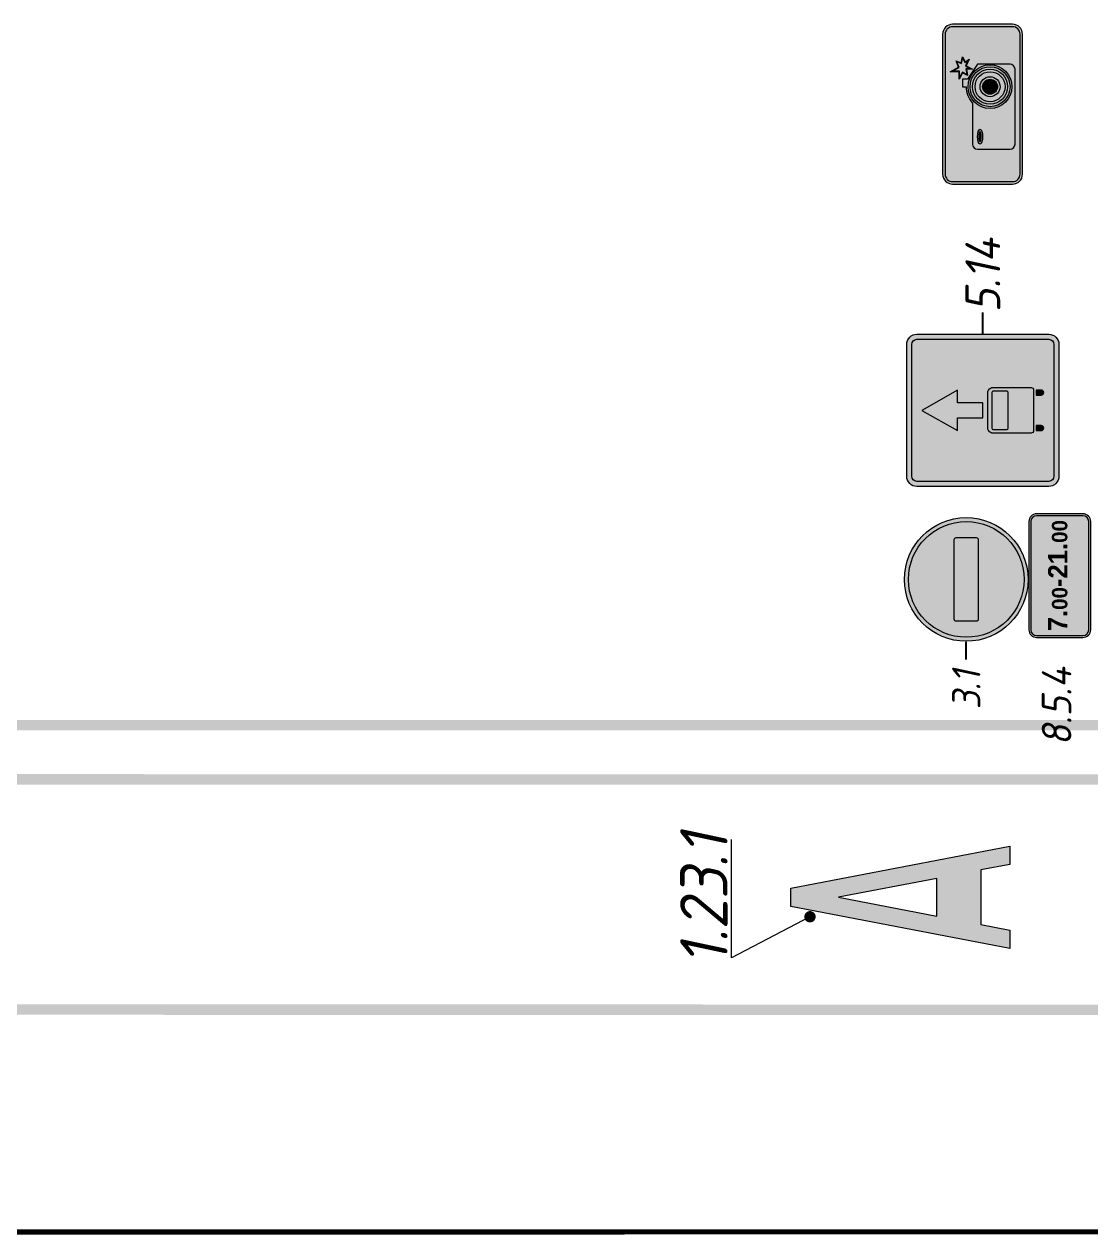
# Model space of a CAD drawing. Header units: millimetres. Extents: x 1734 to 2050, y 1482 to 1843.
# Drawn here: x 1866.98 to 1881.59, y 1756.19 to 1772.78 of the extents above; entities that cross this region are included whole.
import ezdxf
from ezdxf.enums import TextEntityAlignment as Align

# ---------------------------------------------------------------- set-up
doc = ezdxf.new("R2010")
doc.units = ezdxf.units.MM
doc.linetypes.add('1.3', pattern=[17.848385, 5.910826, -0.0001, 11.937459])
doc.linetypes.add('1.6_3_1', pattern=[4, 0, -1, 3])
doc.layers.add('знаки', color=7, linetype='Continuous', lineweight=0)
doc.layers.add('разметка', color=251, linetype='Continuous', lineweight=15)
doc.layers.add('КПЧ', color=9, linetype='Continuous')
doc.layers.add('Разметки', color=7, linetype='Continuous')
doc.styles.add('SASH', font='simplex8.shx', dxfattribs={"width": 0.9, "oblique": 12})
doc.styles.add('Знаки', font='arialbd.ttf')

# ---------------------------------------------------------------- blocks, each defined once
blk = doc.blocks.new('*U8')
at = {"color": 0, "linetype": 'ByBlock', "const_width": 0.12}
blk.add_lwpolyline([(0.03658682090092859, 0.04755422732379714, 1), (-0.03658682090092859, -0.04755422732379714, 1)], format="xyb", close=True, dxfattribs=at)
at = {"layer": 'разметка', "color": 0}
blk.add_lwpolyline([(0, 6.938893903907228e-18), (-0.8683192585554023, 1.655680982734281), (1.628598836914043, 1.655680982734281)], dxfattribs=at)
at = {"layer": 'разметка', "color": 0, "style": 'SASH', "oblique": 12, "width": 0.9}
blk.add_attdef('RAZMETKA', text='', height=1, dxfattribs=at).set_placement((0.3801397891793206, 1.440680982734281), align=Align.BOTTOM_CENTER)
blk = doc.blocks.new('1-23-1')
at = {"layer": 'разметка'}
h = blk.add_hatch(color=0, dxfattribs=at)
h.paths.add_polyline_path([(-0.4499999999999886, 0), (-0.6999999999999886, 0), (-0.125, 3), (0.125, 3), (0.6999999999999886, 0), (0.4499999999999886, 0), (0.3733333333333348, 0.3999999999999773), (-0.3733333333333348, 0.3999999999999773)])
h.paths.add_polyline_path([(0.2583333333333258, 1), (0, 2.347826086956502), (-0.2583333333333258, 1)], flags=16)
at = {"layer": 'разметка', "color": 0, "lineweight": 0, "flags": 128}
for points in [[(-0.4499999999999886, 0), (-0.6999999999999886, 0), (-0.125, 3), (0.125, 3), (0.6999999999999886, 0), (0.4499999999999886, 0), (0.3733333333333348, 0.3999999999999773), (-0.3733333333333348, 0.3999999999999773)], [(0.2583333333333258, 1), (0, 2.347826086956502), (-0.2583333333333258, 1)]]:
    blk.add_lwpolyline(points, close=True, dxfattribs=at)
blk = doc.blocks.new('*U49')
at = {"layer": 'знаки', "true_color": 0xffffff}
h = blk.add_hatch(color=7, dxfattribs=at)
edge = h.paths.add_edge_path()
edge.add_arc((0, 1.750000000000057), 1.75, 0, 360)
edge = h.paths.add_edge_path(flags=17)
edge.add_arc((0, 1.750000000000057), 1.637096774193548, 0, 360)
at = {"layer": 'знаки'}
h = blk.add_hatch(color=1, dxfattribs=at)
edge = h.paths.add_edge_path()
edge.add_arc((0, 1.750000000000057), 1.637096774193548, 0, 360)
edge = h.paths.add_edge_path(flags=16)
edge.add_arc((1.129032258064488, 1.467741935483868), 0.05645161290319911, 270.000000000025, 359.999999999975, ccw=False)
edge.add_line((1.129032258064512, 1.411290322580669), (-1.129032258064626, 1.411290322580669))
edge.add_arc((-1.129032258064626, 1.467741935483843), 0.05645161290317446, 180, 270, ccw=False)
edge.add_line((-1.185483870967801, 1.467741935483843), (-1.185483870967801, 2.032258064516213))
edge.add_arc((-1.129032258064602, 2.032258064516189), 0.05645161290319911, 90.00000000002512, 179.9999999999752, ccw=False)
edge.add_line((-1.129032258064626, 2.088709677419388), (1.129032258064512, 2.088709677419502))
edge.add_arc((1.129032258064539, 2.032258064516354), 0.05645161290314782, -2.7000623958883807e-11, 90.000000000027, ccw=False)
edge.add_line((1.185483870967687, 2.032258064516327), (1.185483870967687, 1.467741935483843))
at = {"layer": 'знаки', "true_color": 0xffffff}
h = blk.add_hatch(color=7, dxfattribs=at)
edge = h.paths.add_edge_path()
edge.add_arc((1.129032258064488, 1.467741935483868), 0.05645161290319911, 270.000000000025, 359.999999999975, ccw=False)
edge.add_line((1.129032258064512, 1.411290322580669), (-1.129032258064626, 1.411290322580669))
edge.add_arc((-1.129032258064626, 1.467741935483843), 0.05645161290317446, 180, 270, ccw=False)
edge.add_line((-1.185483870967801, 1.467741935483843), (-1.185483870967801, 2.032258064516213))
edge.add_arc((-1.129032258064602, 2.032258064516189), 0.05645161290319911, 90.00000000002512, 179.9999999999752, ccw=False)
edge.add_line((-1.129032258064626, 2.088709677419388), (1.129032258064512, 2.088709677419502))
edge.add_arc((1.129032258064539, 2.032258064516354), 0.05645161290314782, -2.7000623958883807e-11, 90.000000000027, ccw=False)
edge.add_line((1.185483870967687, 2.032258064516327), (1.185483870967687, 1.467741935483843))
at = {"layer": 'Defpoints'}
blk.add_lwpolyline([(-2.265912170991982, 1.750000000000057), (-1.765912170991982, 1.750000000000057)], dxfattribs=at)
at = {"layer": 'знаки', "color": 7, "true_color": 0xffffff}
blk.add_lwpolyline([(1.185483870967687, 1.467741935483843, -0.4142135623728397), (1.129032258064512, 1.411290322580669), (-1.129032258064626, 1.411290322580669, -0.414213562373095), (-1.185483870967801, 1.467741935483843), (-1.185483870967801, 2.032258064516213, -0.4142135623728397), (-1.129032258064626, 2.088709677419388), (1.129032258064512, 2.088709677419502, -0.4142135623733726), (1.185483870967687, 2.032258064516327), (1.185483870967687, 1.467741935483843)], format="xyb", dxfattribs=at)
at = {"layer": 'знаки'}
blk.add_circle((0, 1.750000000000057), 1.75, dxfattribs=at)
at = {"layer": 'знаки', "color": 7, "true_color": 0xffffff}
blk.add_circle((0, 1.750000000000057), 1.637096774193548, dxfattribs=at)
at = {"layer": 'знаки', "color": 0, "lineweight": 30, "style": 'SASH', "oblique": 12, "width": 0.9}
blk.add_text('3.1', height=0.8, dxfattribs=at).set_placement((-3.67650299850667, 1.750000000000058), align=Align.MIDDLE_LEFT)
blk = doc.blocks.new('*U53')
at = {"layer": 'знаки'}
h = blk.add_hatch(color=256, dxfattribs=at)
edge = h.paths.add_edge_path()
edge.add_arc((-1.531250000000008, 1.531249999999994), 0.2187499999999918, 89.99999999999785, 180.0000000000021)
edge.add_line((-1.75, 1.531249999999986), (-1.749999999999943, 0.2187499999999858))
edge.add_arc((-1.531249999999936, 0.2187499999999787), 0.2187500000000071, 179.9999999999982, 269.9999999999981)
edge.add_line((-1.531249999999943, -2.842170943040401e-14), (1.531249999999943, 2.842170943040401e-14))
edge.add_arc((1.53124999999997, 0.2187500000000584), 0.21875000000003, 269.999999999993, 359.9999999999922)
edge.add_line((1.75, 0.2187500000000284), (1.75, 1.531250000000028))
edge.add_arc((1.531249999999966, 1.531250000000009), 0.2187500000000338, 5.117966847428504e-12, 90.00000000000607)
edge.add_line((1.531249999999943, 1.750000000000043), (-1.53125, 1.749999999999986))
edge = h.paths.add_edge_path(flags=16)
edge.add_arc((-1.531249999999998, 1.531249999999984), 0.164062500000002, 90.00000000000071, 179.9999999999993)
edge.add_line((-1.6953125, 1.531249999999986), (-1.6953125, 0.2187499999999858))
edge.add_arc((-1.531249999999962, 0.2187500000000092), 0.1640625000000375, 180.0000000000082, 270.0000000000067)
edge.add_line((-1.531249999999943, 0.05468749999997158), (1.531249999999943, 0.05468750000002842))
edge.add_arc((1.531249999999941, 0.2187500000000305), 0.1640625000000021, 270.0000000000007, 359.9999999999993)
edge.add_line((1.695312499999943, 0.2187500000000284), (1.6953125, 1.531250000000028))
edge.add_arc((1.531249999999962, 1.531250000000005), 0.1640625000000375, 8.14221998454474e-12, 90.00000000000675)
edge.add_line((1.531249999999943, 1.695312500000043), (-1.53125, 1.695312499999986))
at = {"layer": 'знаки', "true_color": 0xffffff}
h = blk.add_hatch(color=7, dxfattribs=at)
edge = h.paths.add_edge_path()
edge.add_arc((-1.531249999999998, 1.531249999999984), 0.164062500000002, 90.00000000000071, 179.9999999999993)
edge.add_line((-1.6953125, 1.531249999999986), (-1.6953125, 0.2187499999999858))
edge.add_arc((-1.531249999999962, 0.2187500000000092), 0.1640625000000375, 180.0000000000082, 270.0000000000067)
edge.add_line((-1.531249999999943, 0.05468749999997158), (1.531249999999943, 0.05468750000002842))
edge.add_arc((1.531249999999941, 0.2187500000000305), 0.1640625000000021, 270.0000000000007, 359.9999999999993)
edge.add_line((1.695312499999943, 0.2187500000000284), (1.6953125, 1.531250000000028))
edge.add_arc((1.531249999999962, 1.531250000000005), 0.1640625000000375, 8.14221998454474e-12, 90.00000000000675)
edge.add_line((1.531249999999943, 1.695312500000043), (-1.53125, 1.695312499999986))
at = {"layer": 'знаки'}
blk.add_lwpolyline([(-1.53125, 1.749999999999986, 0.4142135623731172), (-1.75, 1.531249999999986), (-1.749999999999943, 0.2187499999999858, 0.414213562373095), (-1.531249999999943, -2.842170943040401e-14), (1.531249999999943, 2.842170943040401e-14, 0.4142135623730909), (1.75, 0.2187500000000284), (1.75, 1.531250000000028, 0.4142135623731), (1.531249999999943, 1.750000000000043), (-1.53125, 1.749999999999986)], format="xyb", dxfattribs=at)
blk.add_lwpolyline([(-1.53125, 1.695312499999986, 0.4142135623730876), (-1.6953125, 1.531249999999986), (-1.6953125, 0.2187499999999858, 0.4142135623730876), (-1.531249999999943, 0.05468749999997158), (1.531249999999943, 0.05468750000002842, 0.4142135623730876), (1.695312499999943, 0.2187500000000284), (1.6953125, 1.531250000000028, 0.4142135623730876), (1.531249999999943, 1.695312500000043)], format="xyb", close=True, dxfattribs=at)
at = {"layer": 'знаки', "style": 'Знаки', "width": 0.95}
for s, p in [('.', (-1.170649647529729, 0.659599716633096)), ('-', (-0.3231830274425533, 0.659973882771709)), ('.', (0.7256898716244109, 0.6597138831386076))]:
    blk.add_text(s, height=0.5468749999999998, dxfattribs=at).set_placement(p)
blk.add_attdef('CH1', text='', height=0.5468749999999998, dxfattribs=at).set_placement((-1.170273912427717, 0.6602963823165879), align=Align.RIGHT)
for tag, height, p in [('M1', 0.4374999999999998, (-0.6462148704077322, 0.8773319093540835)), ('CH2', 0.5468749999999998, (0.3219708666685506, 0.9311001668057912)), ('M2', 0.4374999999999998, (1.249941798429688, 0.8785094076923343))]:
    blk.add_attdef(tag, text='', height=height, dxfattribs=at).set_placement(p, align=Align.MIDDLE_CENTER)
blk = doc.blocks.new('5.14')
at = {"layer": 'знаки', "true_color": 0xffffff}
h = blk.add_hatch(color=7, dxfattribs=at)
edge = h.paths.add_edge_path()
edge.add_arc((-1.516666666666666, 3.266666666666666), 0.2333333333333343, 89.99999999999648, 179.9999999999965, ccw=False)
edge.add_line((-1.516666666666652, 3.5), (1.516666666666538, 3.5))
edge.add_arc((1.516666666666561, 3.266666666666675), 0.2333333333333254, 1.3073986337985843e-12, 90.00000000000568, ccw=False)
edge.add_line((1.749999999999886, 3.26666666666668), (1.749999999999886, 0.2333333333333201))
edge.add_arc((1.516666666666561, 0.2333333333333255), 0.2333333333333254, 269.9999999999943, 359.9999999999987, ccw=False)
edge.add_line((1.516666666666538, 0), (-1.516666666666652, 0))
edge.add_arc((-1.516666666666675, 0.2333333333333255), 0.2333333333333255, 180.0000000000013, 270.0000000000056, ccw=False)
edge.add_line((-1.75, 0.2333333333333201), (-1.75, 3.26666666666668))
edge = h.paths.add_edge_path(flags=16)
edge.add_arc((-1.516666666666704, 3.266666666666619), 0.1166666666667355, 89.9999999999742, 179.9999999999699, ccw=False)
edge.add_line((-1.516666666666652, 3.383333333333354), (1.516666666666538, 3.383333333333354))
edge.add_arc((1.51666666666659, 3.266666666666619), 0.1166666666667355, 3.012701199622825e-11, 90.0000000000258, ccw=False)
edge.add_line((1.633333333333326, 3.26666666666668), (1.633333333333326, 0.2333333333333201))
edge.add_arc((1.516666666666604, 0.2333333333333956), 0.1166666666667213, 269.99999999996726, 359.9999999999629, ccw=False)
edge.add_line((1.516666666666538, 0.1166666666666742), (-1.516666666666652, 0.1166666666666742))
edge.add_arc((-1.516666666666718, 0.2333333333333956), 0.1166666666667213, 180.0000000000371, 270.00000000003274, ccw=False)
edge.add_line((-1.633333333333439, 0.2333333333333201), (-1.633333333333439, 3.26666666666668))
at = {"layer": 'знаки'}
h = blk.add_hatch(color=5, dxfattribs=at)
edge = h.paths.add_edge_path()
edge.add_arc((-1.516666666666704, 3.266666666666619), 0.1166666666667355, 89.9999999999742, 179.9999999999699, ccw=False)
edge.add_line((-1.516666666666652, 3.383333333333354), (1.516666666666538, 3.383333333333354))
edge.add_arc((1.51666666666659, 3.266666666666619), 0.1166666666667355, 3.012701199622825e-11, 90.0000000000258, ccw=False)
edge.add_line((1.633333333333326, 3.26666666666668), (1.633333333333326, 0.2333333333333201))
edge.add_arc((1.516666666666604, 0.2333333333333956), 0.1166666666667213, 269.99999999996726, 359.9999999999629, ccw=False)
edge.add_line((1.516666666666538, 0.1166666666666742), (-1.516666666666652, 0.1166666666666742))
edge.add_arc((-1.516666666666718, 0.2333333333333956), 0.1166666666667213, 180.0000000000371, 270.00000000003274, ccw=False)
edge.add_line((-1.633333333333439, 0.2333333333333201), (-1.633333333333439, 3.26666666666668))
h.paths.add_polyline_path([(0, 1.749999999999943), (0.1750000000000682, 1.749999999999943), (0.1750000000000682, 2.333333333333314), (0.4666666666665833, 2.333333333333314), (0, 3.150000000000006), (-0.466666666666697, 2.333333333333314), (-0.1750000000000682, 2.333333333333314), (-0.1750000000000682, 1.749999999999943)], flags=16)
edge = h.paths.add_edge_path(flags=16)
edge.add_arc((0.4666666666665579, 0.6416666666666485), 0.0583333333333057, 270.000000000025, 359.999999999975, ccw=False)
edge.add_line((0.4666666666665833, 0.5833333333333428), (-0.466666666666697, 0.5833333333333428))
edge.add_arc((-0.4666666666666716, 0.6416666666666485), 0.0583333333333057, 180.000000000025, 269.999999999975, ccw=False)
edge.add_line((-0.5249999999999773, 0.6416666666666231), (-0.5249999999999773, 1.516666666666595))
edge.add_arc((-0.4083333333333643, 1.516666666666656), 0.116666666666613, 90.0000000000258, 180.0000000000301, ccw=False)
edge.add_line((-0.4083333333334167, 1.633333333333269), (0.4083333333331893, 1.633333333333269))
edge.add_arc((0.4083333333331938, 1.516666666666599), 0.1166666666666698, -2.2168933355715126e-12, 90.00000000000222, ccw=False)
edge.add_line((0.5249999999998636, 1.516666666666595), (0.5249999999998636, 0.6416666666666231))
edge = h.paths.add_edge_path(flags=0)
edge.add_arc((0.4083333333331901, 1.516666666666539), 0.02916666666680989, 1.099199697908394e-10, 90.00000000000152)
edge.add_line((0.4083333333331893, 1.545833333333348), (-0.408333333333303, 1.545833333333235))
edge.add_arc((-0.4083333333332486, 1.516666666666597), 0.0291666666666377, 90.00000000010698, 179.9999999997815)
edge.add_line((-0.4374999999998863, 1.516666666666708), (-0.4375, 1.19583333333324))
edge.add_arc((-0.4083333333333049, 1.195833333333295), 0.0291666666666951, 180.0000000001077, 270.0000000000037)
edge.add_line((-0.408333333333303, 1.1666666666666), (0.408333333333303, 1.1666666666666))
edge.add_arc((0.4083333333333049, 1.195833333333295), 0.02916666666669498, 269.9999999999963, 359.9999999998922)
edge.add_line((0.4375, 1.19583333333324), (0.4375, 1.516666666666595))
edge = h.paths.add_edge_path(flags=16)
edge.add_line((-0.3500000000000227, 0.4083333333332746), (-0.3500000000000227, 0.5249999999998352))
edge.add_line((-0.3500000000000227, 0.5249999999998352), (-0.466666666666697, 0.5249999999998352))
edge.add_line((-0.466666666666697, 0.5249999999998352), (-0.466666666666697, 0.4083333333332746))
edge.add_arc((-0.4083333333333599, 0.4083333333332746), 0.05833333333333712, 180, 360)
edge = h.paths.add_edge_path(flags=16)
edge.add_line((0.4666666666665833, 0.4083333333332746), (0.4666666666665833, 0.5249999999998352))
edge.add_line((0.4666666666665833, 0.5249999999998352), (0.3499999999999091, 0.5249999999998352))
edge.add_line((0.3499999999999091, 0.5249999999998352), (0.3499999999999091, 0.4083333333332746))
edge.add_arc((0.4083333333332462, 0.4083333333332746), 0.05833333333333712, 180, 360)
at = {"layer": 'знаки', "true_color": 0xffffff}
blk.add_hatch(color=7, dxfattribs=at).paths.add_polyline_path([(0, 1.749999999999943), (0.1750000000000682, 1.749999999999943), (0.1750000000000682, 2.333333333333314), (0.4666666666665833, 2.333333333333314), (0, 3.150000000000006), (-0.466666666666697, 2.333333333333314), (-0.1750000000000682, 2.333333333333314), (-0.1750000000000682, 1.749999999999943)])
h = blk.add_hatch(color=7, dxfattribs=at)
edge = h.paths.add_edge_path()
edge.add_arc((0.4666666666665579, 0.6416666666666485), 0.0583333333333057, 270.000000000025, 359.999999999975, ccw=False)
edge.add_line((0.4666666666665833, 0.5833333333333428), (-0.466666666666697, 0.5833333333333428))
edge.add_arc((-0.4666666666666716, 0.6416666666666485), 0.0583333333333057, 180.000000000025, 269.999999999975, ccw=False)
edge.add_line((-0.5249999999999773, 0.6416666666666231), (-0.5249999999999773, 1.516666666666595))
edge.add_arc((-0.4083333333333643, 1.516666666666656), 0.116666666666613, 90.0000000000258, 180.0000000000301, ccw=False)
edge.add_line((-0.4083333333334167, 1.633333333333269), (0.4083333333331893, 1.633333333333269))
edge.add_arc((0.4083333333331938, 1.516666666666599), 0.1166666666666698, -2.2168933355715126e-12, 90.00000000000222, ccw=False)
edge.add_line((0.5249999999998636, 1.516666666666595), (0.5249999999998636, 0.6416666666666231))
edge = h.paths.add_edge_path(flags=16)
edge.add_arc((0.4083333333331901, 1.516666666666539), 0.02916666666680989, 1.099199697908394e-10, 90.00000000000152)
edge.add_line((0.4083333333331893, 1.545833333333348), (-0.408333333333303, 1.545833333333235))
edge.add_arc((-0.4083333333332486, 1.516666666666597), 0.0291666666666377, 90.00000000010698, 179.9999999997815)
edge.add_line((-0.4374999999998863, 1.516666666666708), (-0.4375, 1.19583333333324))
edge.add_arc((-0.4083333333333049, 1.195833333333295), 0.0291666666666951, 180.0000000001077, 270.0000000000037)
edge.add_line((-0.408333333333303, 1.1666666666666), (0.408333333333303, 1.1666666666666))
edge.add_arc((0.4083333333333049, 1.195833333333295), 0.02916666666669498, 269.9999999999963, 359.9999999998922)
edge.add_line((0.4375, 1.19583333333324), (0.4375, 1.516666666666595))
h = blk.add_hatch(color=7, dxfattribs=at)
edge = h.paths.add_edge_path()
edge.add_line((-0.3500000000000227, 0.4083333333332746), (-0.3500000000000227, 0.5249999999998352))
edge.add_line((-0.3500000000000227, 0.5249999999998352), (-0.466666666666697, 0.5249999999998352))
edge.add_line((-0.466666666666697, 0.5249999999998352), (-0.466666666666697, 0.4083333333332746))
edge.add_arc((-0.4083333333333599, 0.4083333333332746), 0.05833333333333712, 180, 360)
h = blk.add_hatch(color=7, dxfattribs=at)
edge = h.paths.add_edge_path()
edge.add_line((0.4666666666665833, 0.4083333333332746), (0.4666666666665833, 0.5249999999998352))
edge.add_line((0.4666666666665833, 0.5249999999998352), (0.3499999999999091, 0.5249999999998352))
edge.add_line((0.3499999999999091, 0.5249999999998352), (0.3499999999999091, 0.4083333333332746))
edge.add_arc((0.4083333333332462, 0.4083333333332746), 0.05833333333333712, 180, 360)
at = {"layer": 'Defpoints'}
blk.add_lwpolyline([(1.749999999999886, 1.750000000000057), (2.249999999999886, 1.750000000000057)], dxfattribs=at)
at = {"layer": 'знаки'}
blk.add_lwpolyline([(-1.75, 3.26666666666668, -0.4142135623730951), (-1.516666666666652, 3.5), (1.516666666666538, 3.5, -0.4142135623731172), (1.749999999999886, 3.26666666666668), (1.749999999999886, 0.2333333333333201, -0.4142135623731172), (1.516666666666538, 0), (-1.516666666666652, 0, -0.4142135623731172), (-1.75, 0.2333333333333201), (-1.75, 3.26666666666668)], format="xyb", dxfattribs=at)
at = {"layer": 'знаки', "color": 7, "true_color": 0xffffff}
for points in [[(-1.633333333333439, 3.26666666666668, -0.4142135623730728), (-1.516666666666652, 3.383333333333354), (1.516666666666538, 3.383333333333354, -0.4142135623730728), (1.633333333333326, 3.26666666666668), (1.633333333333326, 0.2333333333333201, -0.4142135623730728), (1.516666666666538, 0.1166666666666742), (-1.516666666666652, 0.1166666666666742, -0.4142135623730728), (-1.633333333333439, 0.2333333333333201)], [(0.4375, 1.516666666666595, 0.41421356237254), (0.4083333333331893, 1.545833333333348), (-0.408333333333303, 1.545833333333235, 0.4142135623714301), (-0.4374999999998863, 1.516666666666708), (-0.4375, 1.19583333333324, 0.4142135623725623), (-0.408333333333303, 1.1666666666666), (0.408333333333303, 1.1666666666666, 0.4142135623725623), (0.4375, 1.19583333333324), (0.4375, 1.516666666666595)], [(-0.3500000000000227, 0.4083333333332746), (-0.3500000000000227, 0.5249999999998352), (-0.466666666666697, 0.5249999999998352), (-0.466666666666697, 0.4083333333332746, 0.9999999999999999)], [(0.4666666666665833, 0.4083333333332746), (0.4666666666665833, 0.5249999999998352), (0.3499999999999091, 0.5249999999998352), (0.3499999999999091, 0.4083333333332746, 0.9999999999999999)]]:
    blk.add_lwpolyline(points, format="xyb", close=True, dxfattribs=at)
blk.add_lwpolyline([(0, 1.749999999999943), (0.1750000000000682, 1.749999999999943), (0.1750000000000682, 2.333333333333314), (0.4666666666665833, 2.333333333333314), (0, 3.150000000000006), (-0.466666666666697, 2.333333333333314), (-0.1750000000000682, 2.333333333333314), (-0.1750000000000682, 1.749999999999943)], close=True, dxfattribs=at)
blk.add_lwpolyline([(0.5249999999998636, 0.6416666666666231, -0.4142135623728397), (0.4666666666665833, 0.5833333333333428), (-0.466666666666697, 0.5833333333333428, -0.4142135623728397), (-0.5249999999999773, 0.6416666666666231), (-0.5249999999999773, 1.516666666666595, -0.4142135623731172), (-0.4083333333334167, 1.633333333333269), (0.4083333333331893, 1.633333333333269, -0.4142135623731172), (0.5249999999998636, 1.516666666666595), (0.5249999999998636, 0.6416666666666231)], format="xyb", dxfattribs=at)
at = {"layer": 'знаки', "color": 0, "lineweight": 30, "style": 'SASH', "oblique": 12, "width": 0.9}
blk.add_text('5.14', height=0.8, dxfattribs=at).set_placement((2.249999999999886, 1.750000000000057), align=Align.MIDDLE_LEFT)
blk = doc.blocks.new('*U54')
at = {"layer": 'знаки'}
h = blk.add_hatch(color=256, dxfattribs=at)
edge = h.paths.add_edge_path()
edge.add_arc((-1.531250000000051, 1.531249999999948), 0.2187500000000628, 89.99999999998668, 179.999999999991)
edge.add_line((-1.750000000000114, 1.531249999999982), (-1.75, 0.2187499999999822))
edge.add_arc((-1.531250000000002, 0.218749999999984), 0.2187499999999982, 180.0000000000005, 270.0000000000005)
edge.add_line((-1.53125, -1.4210854715202e-14), (1.53125, 1.4210854715202e-14))
edge.add_arc((1.531249999999984, 0.21875000000003), 0.2187500000000158, 270.0000000000041, 360.0000000000034)
edge.add_line((1.75, 0.2187500000000426), (1.75, 1.531250000000043))
edge.add_arc((1.531250000000002, 1.531250000000044), 0.2187499999999982, 359.9999999999996, 450.0000000000005)
edge.add_line((1.53125, 1.750000000000043), (-1.53125, 1.750000000000011))
edge = h.paths.add_edge_path(flags=16)
edge.add_arc((-1.531249999999984, 1.531249999999994), 0.1640625000000162, 90.00000000000567, 180.0000000000042)
edge.add_line((-1.6953125, 1.531249999999982), (-1.6953125, 0.2187499999999822))
edge.add_arc((-1.53125, 0.2187499999999861), 0.1640625000000002, 180.0000000000013, 269.9999999999999)
edge.add_line((-1.53125, 0.05468749999998579), (1.53125, 0.05468750000004263))
edge.add_arc((1.531249999999998, 0.2187500000000447), 0.1640625000000021, 270.0000000000007, 359.9999999999993)
edge.add_line((1.6953125, 0.2187500000000426), (1.6953125, 1.531250000000043))
edge.add_arc((1.531249999999998, 1.531250000000041), 0.164062500000002, 6.979045701039859e-13, 89.9999999999993)
edge.add_line((1.53125, 1.695312500000043), (-1.53125, 1.695312500000011))
at = {"layer": 'знаки', "true_color": 0xffffff}
h = blk.add_hatch(color=7, dxfattribs=at)
edge = h.paths.add_edge_path()
edge.add_arc((-1.531249999999984, 1.531249999999994), 0.1640625000000162, 90.00000000000567, 180.0000000000042)
edge.add_line((-1.6953125, 1.531249999999982), (-1.6953125, 0.2187499999999822))
edge.add_arc((-1.53125, 0.2187499999999861), 0.1640625000000002, 180.0000000000013, 269.9999999999999)
edge.add_line((-1.53125, 0.05468749999998579), (1.53125, 0.05468750000004263))
edge.add_arc((1.531249999999998, 0.2187500000000447), 0.1640625000000021, 270.0000000000007, 359.9999999999993)
edge.add_line((1.6953125, 0.2187500000000426), (1.6953125, 1.531250000000043))
edge.add_arc((1.531249999999998, 1.531250000000041), 0.164062500000002, 6.979045701039859e-13, 89.9999999999993)
edge.add_line((1.53125, 1.695312500000043), (-1.53125, 1.695312500000011))
at = {"layer": 'знаки'}
h = blk.add_hatch(color=256, dxfattribs=at)
h.paths.add_polyline_path([(0.6835937500001137, 1.3125), (0.5468750000001137, 1.389062499999998), (0.7109375000001137, 1.389062499999998), (0.7109375000001137, 1.585937499999996), (0.8093750000001592, 1.399999999999999), (0.9515625000001364, 1.454687499999999), (0.907812500000091, 1.345312499999999), (1.039062500000114, 1.3125), (0.9296875, 1.2578125), (0.9843750000001137, 1.170312499999998), (0.8421875000001364, 1.235937499999999), (0.7656250000002274, 1.09375), (0.7656250000002274, 1.230468749999996), (0.6289062500002274, 1.203125)])
h.paths.add_polyline_path([(0.6980440326908592, 1.316943571877406), (0.5887914824718337, 1.378124999999994), (0.7218750000000682, 1.378124999999997), (0.7218750000000682, 1.541901442980613), (0.8042473479315504, 1.386309230221201), (0.932100925189502, 1.435483683012723), (0.8930036865513102, 1.337740586417155), (1.007725681737384, 1.30906008762063), (0.9140373426293991, 1.262215918066609), (0.9556668914647162, 1.19560863993015), (0.837433163015703, 1.250178053060484), (0.7765625000001819, 1.137132536031672), (0.7765625000001819, 1.243810355185971), (0.6486901937167886, 1.21823589392929)], flags=16)
h = blk.add_hatch(color=256, dxfattribs=at)
edge = h.paths.add_edge_path()
edge.add_line((0.8750000000001137, 0.984375), (0.5468750000001137, 1.203125))
edge.add_line((0.5468750000001137, 1.203125), (0.5468750000001137, 1.3125))
edge.add_line((0.5468750000001137, 1.3125), (0.3828125000002274, 1.3125))
edge.add_line((0.3828125000002274, 1.3125), (0.3828125000002274, 1.235937499999991))
edge.add_arc((0.3828125000000566, 0.7109374999998965), 0.525000000000095, 89.99999999998138, 133.1834217961685)
edge.add_line((0.02353601893878476, 1.09375), (-0.8749999999998863, 1.09375))
edge.add_arc((-0.8749999999998995, 0.9843750000000132), 0.1093749999999868, 89.99999999999308, 180.0000000000069)
edge.add_line((-0.9843749999998863, 0.984375), (-0.9843749999998863, 0.2734375))
edge.add_arc((-0.8749999999998995, 0.2734374999999868), 0.1093749999999868, 179.9999999999931, 270.0000000000069)
edge.add_line((-0.8749999999998863, 0.1640625), (0.7656250000001137, 0.1640625))
edge.add_arc((0.7656250000001269, 0.2734374999999868), 0.1093749999999868, 269.9999999999931, 360.0000000000069)
edge.add_line((0.8750000000001137, 0.2734375), (0.8750000000001137, 0.984375))
edge = h.paths.add_edge_path(flags=16)
edge.add_arc((0.3828125, 0.7109375), 0.48, 0, 360)
edge = h.paths.add_edge_path(flags=16)
edge.add_ellipse((-0.7109374999998863, 0.9296874999999929), major_axis=(-0.1640624999999727, 7.771561172375984e-15), ratio=0.3333333333333839, start_angle=0, end_angle=360)
h = blk.add_hatch(color=256, dxfattribs=at)
edge = h.paths.add_edge_path()
edge.add_arc((0.3828125, 0.7109375), 0.4374999999999959, 0, 360)
edge = h.paths.add_edge_path(flags=17)
edge.add_arc((0.3828125, 0.7109375), 0.3828124999999967, 0, 360)
h = blk.add_hatch(color=256, dxfattribs=at)
edge = h.paths.add_edge_path()
edge.add_ellipse((-0.7109374999998863, 0.9296874999999929), major_axis=(-0.1093749999999984, 5.181040781584774e-15), ratio=0.25, start_angle=0, end_angle=360, ccw=False)
h = blk.add_hatch(color=256, dxfattribs=at)
edge = h.paths.add_edge_path()
edge.add_arc((0.3828125, 0.7109375), 0.3281249999999976, 0, 360)
edge = h.paths.add_edge_path(flags=17)
edge.add_arc((0.3828125, 0.7109375), 0.2187499999999991, 0, 360)
h = blk.add_hatch(color=256, dxfattribs=at)
edge = h.paths.add_edge_path()
edge.add_arc((0.3828125, 0.7109375), 0.1640624999999999, 0, 360)
blk.add_lwpolyline([(-1.53125, 1.750000000000011, 0.4142135623731172), (-1.750000000000114, 1.531249999999982), (-1.75, 0.2187499999999822, 0.414213562373095), (-1.53125, -1.4210854715202e-14), (1.53125, 1.4210854715202e-14, 0.4142135623730909), (1.75, 0.2187500000000426), (1.75, 1.531250000000043, 0.4142135623731), (1.53125, 1.750000000000043), (-1.53125, 1.750000000000011)], format="xyb", dxfattribs=at)
blk.add_lwpolyline([(-1.53125, 1.695312500000011, 0.4142135623730876), (-1.6953125, 1.531249999999982), (-1.6953125, 0.2187499999999822, 0.4142135623730876), (-1.53125, 0.05468749999998579), (1.53125, 0.05468750000004263, 0.4142135623730876), (1.6953125, 0.2187500000000426), (1.6953125, 1.531250000000043, 0.4142135623730876), (1.53125, 1.695312500000043)], format="xyb", close=True, dxfattribs=at)
for points in [[(0.6835937500001137, 1.3125), (0.5468750000001137, 1.389062499999998), (0.7109375000001137, 1.389062499999998), (0.7109375000001137, 1.585937499999996), (0.8093750000001592, 1.399999999999999), (0.9515625000001364, 1.454687499999999), (0.907812500000091, 1.345312499999999), (1.039062500000114, 1.3125), (0.9296875, 1.2578125), (0.9843750000001137, 1.170312499999998), (0.8421875000001364, 1.235937499999999), (0.7656250000002274, 1.09375), (0.7656250000002274, 1.230468749999996), (0.6289062500002274, 1.203125)], [(0.6980440326908592, 1.316943571877406), (0.5887914824718337, 1.378124999999994), (0.7218750000000682, 1.378124999999997), (0.7218750000000682, 1.541901442980613), (0.8042473479315504, 1.386309230221201), (0.932100925189502, 1.435483683012723), (0.8930036865513102, 1.337740586417155), (1.007725681737384, 1.30906008762063), (0.9140373426293991, 1.262215918066609), (0.9556668914647162, 1.19560863993015), (0.837433163015703, 1.250178053060484), (0.7765625000001819, 1.137132536031672), (0.7765625000001819, 1.243810355185971), (0.6486901937167886, 1.21823589392929)]]:
    blk.add_lwpolyline(points, close=True, dxfattribs=at)
at = {"layer": 'знаки', "flags": 128}
blk.add_lwpolyline([(0.8750000000001137, 0.984375), (0.5468750000001137, 1.203125), (0.5468750000001137, 1.3125), (0.3828125000002274, 1.3125), (0.3828125000002274, 1.235937499999991, 0.1906852349229599), (0.02353601893878476, 1.09375), (-0.8749999999998863, 1.09375, 0.4142135623731659), (-0.9843749999998863, 0.984375), (-0.9843749999998863, 0.2734375, 0.4142135623731659), (-0.8749999999998863, 0.1640625), (0.7656250000001137, 0.1640625, 0.4142135623731659), (0.8750000000001137, 0.2734375)], format="xyb", close=True, dxfattribs=at)
at = {"layer": 'знаки', "color": 7, "true_color": 0xffffff}
for radius in [0.48, 0.3281249999999976, 0.1640624999999999]:
    blk.add_circle((0.3828125, 0.7109375), radius, dxfattribs=at)
at = {"layer": 'знаки'}
for radius in [0.4374999999999959, 0.3828124999999967, 0.2187499999999991]:
    blk.add_circle((0.3828125, 0.7109375), radius, dxfattribs=at)
at = {"layer": 'знаки', "color": 7, "true_color": 0xffffff}
blk.add_ellipse((-0.7109374999998863, 0.9296874999999929), major_axis=(-0.1640624999999727, 7.771561172375984e-15), ratio=0.3333333333333839, dxfattribs=at)
at = {"layer": 'знаки', "extrusion": (0, 0, -1)}
blk.add_ellipse((-0.7109374999998863, 0.9296874999999929), major_axis=(-0.1093749999999984, 5.181040781584774e-15), ratio=0.25, start_param=-3.141592653589793, end_param=3.141592653589793, dxfattribs=at)

msp = doc.modelspace()

# ---------------------------------------------------------------- linework, layer by layer
at = {"layer": 'КПЧ', "color": 5, "lineweight": 30, "const_width": 0.1424777130480112}
msp.add_lwpolyline([(1755.006745417209, 1763.189608221523), (1888.910337940446, 1763.185418469844)], dxfattribs=at)
at = {"layer": 'Разметки', "color": 7, "linetype": '1.3', "lineweight": 0, "const_width": 0.1424777130480112, "flags": 128}
msp.add_lwpolyline([(1797.05019693536, 1762.45401926363), (1888.355565870799, 1762.440672119616)], dxfattribs=at)
at = {"layer": 'Разметки', "color": 2, "linetype": '1.3', "lineweight": 0, "const_width": 0.1424777130480112, "flags": 128}
msp.add_lwpolyline([(1799.643150186883, 1759.299947854695), (1885.529322319726, 1759.288460278494)], dxfattribs=at)
at = {"layer": 'Разметки', "linetype": '1.6_3_1', "lineweight": 0, "const_width": 0.0712388565240056, "flags": 128}
msp.add_lwpolyline([(1888.53303551892, 1756.249456642398), (1769.731664252115, 1756.229882096089)], dxfattribs=at)

# ---------------------------------------------------------------- block references
at = {"layer": 'знаки', "rotation": 89.99999999999999}
for name, p, xscale, yscale, zscale in [('*U54', (1880.657461902993, 1771.688729240159), 0.625479395536603, 0.625479395536603, 0.625479395536603), ('5.14', (1881.155965695119, 1767.496537135959), 0.5956397692319138, 0.5956397692319138, 0.5956397692319138), ('*U49', (1880.733661662699, 1765.181325298274), 0.4839303767251448, 0.4839303767251448, 0.4839303767251448)]:
    msp.add_blockref(name, p, dxfattribs=dict(at, xscale=xscale, yscale=yscale, zscale=zscale))
at = {"layer": 'знаки', "xscale": 0.4839303767251448, "yscale": 0.4839303767251448, "zscale": 0.4839303767251448, "rotation": 89.99999999999999}
msp.add_blockref('*U53', (1881.591264414315, 1765.233139529951), dxfattribs=at).add_auto_attribs({'M2': '00', 'CH2': '21', 'M1': '00', 'CH1': '7'})
at = {"layer": 'разметка', "color": 41, "true_color": 0xf4ee51, "xscale": 0.6489819056458934, "yscale": 0.6489819056458934, "zscale": 0.6489819056458934, "rotation": 89.99999999999999}
msp.add_blockref('*U8', (1877.745704993533, 1760.562317216485), dxfattribs=at).add_auto_attribs({'RAZMETKA': '1.23.1'})
at = {"layer": 'разметка', "color": 41, "true_color": 0xf4ee51, "rotation": 89.99999999999999}
msp.add_blockref('1-23-1', (1880.484375801595, 1760.829933893269), dxfattribs=at)

# ---------------------------------------------------------------- texts
at = {"layer": 'знаки', "color": 0, "lineweight": 30, "style": 'SASH', "oblique": 12, "width": 0.9}
msp.add_text('8.5.4', height=0.4049744630927801, rotation=90, dxfattribs=at).set_placement((1881.124106613184, 1762.906914269804), align=Align.MIDDLE_LEFT)

doc.saveas('drawing.dxf')
